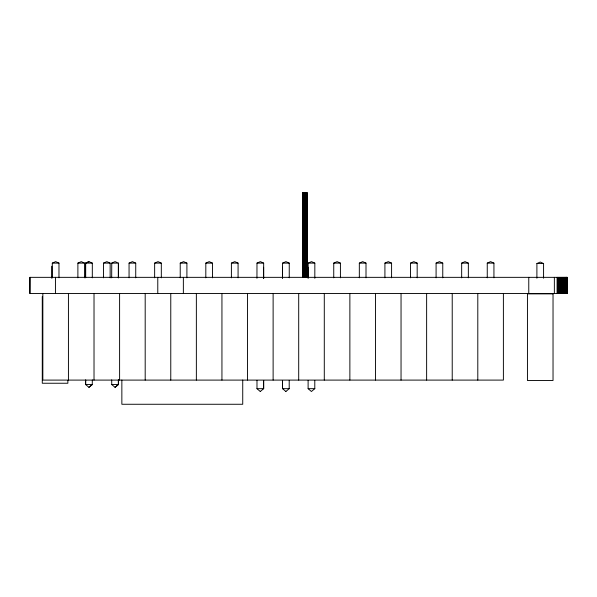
<?xml version="1.0" encoding="UTF-8"?>
<svg xmlns="http://www.w3.org/2000/svg" width="597" height="597" viewBox="0 0 597 597"><rect width="100%" height="100%" fill="white"/><g stroke="black" fill="none" stroke-linecap="round" stroke-linejoin="round"><path stroke-width="0.9" d="M88.931 387.341L92.259 384.513L92.326 379.916M115.027 387.341L118.363 384.513L118.43 379.916M260.262 391.505L263.665 388.669L263.665 380.393M285.844 391.505L289.247 388.669L282.568 388.669L282.53 380.393L282.568 388.669L285.881 391.505M314.791 380.393L314.791 388.669L311.425 391.505L308.112 388.669L308.112 380.393M92.296 277.829L92.326 263.113L88.886 261.628L85.58 263.113L85.617 277.829L85.655 263.113L88.953 261.628M111.684 263.113L115.049 261.628L118.43 263.113L111.751 263.113L111.684 277.829M384.916 277.829L384.916 263.113L388.259 261.628L391.587 263.113L391.587 277.829M410.497 277.829L410.497 263.113L413.84 261.628L417.176 263.113L417.176 277.829M436.086 277.829L436.086 263.113L439.429 261.628L442.765 263.113L442.765 277.829M461.668 277.829L461.668 263.113L465.011 261.628L468.346 263.113L468.346 277.829M487.256 277.829L487.256 263.113L490.6 261.628L493.935 263.113L493.935 277.829M536.897 278.239L536.897 263.523L540.24 262.038L543.576 263.523L543.576 278.239M52.297 277.829L52.297 263.113L55.678 261.628L58.976 263.113L58.976 277.829M77.886 277.829L77.886 263.113L81.259 261.628L84.565 263.113L84.565 277.829M103.468 277.829L103.468 263.113L106.848 261.628L110.146 263.113L110.146 277.829M129.056 277.829L129.056 263.113L132.437 261.628L135.735 263.113L135.735 277.829M154.645 277.829L154.645 263.113L158.018 261.628L161.317 263.113L161.317 277.829M180.227 277.829L180.227 263.113L183.607 261.628L186.906 263.113L186.906 277.829M205.816 277.829L205.816 263.113L209.189 261.628L212.487 263.113L212.487 277.829M231.397 277.829L231.397 263.113L234.778 261.628L238.076 263.113L238.076 277.829M256.949 278.306L256.986 263.113L260.359 261.628L263.665 263.113L263.665 278.306M282.53 267.277L282.53 278.306L282.568 263.113L285.948 261.628L289.247 263.113L289.247 277.829M308.156 277.829L308.156 263.113L311.537 261.628L314.835 263.113L314.828 278.306M333.745 277.829L333.745 263.113L337.118 261.628L340.417 263.113L340.417 277.829M359.327 277.829L359.327 263.113L362.707 261.628L366.006 263.113L366.006 277.829M52.297 263.113L58.976 263.113M77.886 263.113L84.565 263.113M85.655 263.113L92.326 263.113M103.468 263.113L110.146 263.113M129.056 263.113L135.735 263.113M154.645 263.113L161.317 263.113M180.227 263.113L186.906 263.113M205.816 263.113L212.487 263.113M231.397 263.113L238.076 263.113M256.986 263.113L263.665 263.113M282.568 263.113L289.247 263.113M308.156 263.113L314.835 263.113M333.745 263.113L340.417 263.113M359.327 263.113L366.006 263.113M384.916 263.113L391.587 263.113M410.497 263.113L417.176 263.113M436.086 263.113L442.765 263.113M461.668 263.113L468.346 263.113M487.256 263.113L493.935 263.113M536.897 263.523L543.576 263.523M85.655 384.513L85.655 379.916L85.617 384.513L92.326 384.513L88.968 387.341L85.58 384.513M256.986 380.393L256.986 388.669L263.665 388.669M308.149 388.669L314.828 388.669M111.684 384.513L115.094 387.341L118.43 384.513L111.751 384.513L111.684 379.916M256.949 388.669L260.299 391.505M567.06 277.344L567.06 293.463M566.956 277.344L566.956 293.463M566.807 277.344L566.807 293.463M566.613 277.344L566.613 293.463M566.381 277.344L566.381 293.463M566.113 277.344L566.113 293.463M565.799 277.344L565.799 293.463M565.456 277.344L565.456 293.463M565.068 277.344L565.068 293.463M564.65 277.344L564.65 293.463M564.202 277.344L564.202 293.463M563.717 277.344L563.717 293.463M563.21 277.344L563.21 293.463M562.673 277.344L562.673 293.463M562.113 277.344L562.113 293.463M561.531 277.344L561.531 293.463M560.934 277.344L560.934 293.463M560.314 277.344L560.314 293.463M559.688 277.344L559.688 293.463M559.046 277.344L559.046 293.463M558.389 277.344L558.389 293.463M557.732 277.344L557.732 293.463M557.076 277.344L557.076 293.463M554.359 277.344L554.359 293.463M528.77 277.344L528.77 293.463M503.39 293.463L503.39 380.095L42.842 380.095L42.842 293.463M477.801 293.463L477.801 380.095M452.22 293.463L452.22 380.095M426.631 293.463L426.631 380.095M401.042 293.463L401.042 380.095M375.461 293.463L375.461 380.095M349.872 293.463L349.872 380.095M324.29 293.463L324.29 380.095M308.149 267.277L308.112 278.306M307.164 277.605L307.164 192.734L302.627 192.734L302.627 277.605M307.089 192.734L307.089 277.605M306.858 192.734L306.858 277.605M306.5 192.734L306.5 277.605M306.03 192.734L306.03 277.605M305.485 192.734L305.485 277.605M304.895 192.734L304.895 277.605M304.313 192.734L304.313 277.605M303.761 192.734L303.761 277.605M303.291 192.734L303.291 277.605M302.933 192.734L302.933 277.605M302.709 192.734L302.709 277.605M298.701 293.463L298.701 380.095M289.202 380.393L289.202 388.669M273.12 293.463L273.12 380.095M263.62 267.277L263.62 278.306M263.62 380.393L263.62 388.669M247.531 293.463L247.531 380.095M242.733 380.058L242.733 404.266L121.855 404.266L121.855 380.058M221.942 293.463L221.942 380.095M196.361 293.463L196.361 380.095M183.361 277.344L183.361 293.463M170.772 293.463L170.772 380.095M157.78 277.344L157.78 293.463M145.19 293.463L145.19 380.095M119.601 293.463L119.601 380.095M118.363 379.916L118.363 384.513M94.02 293.463L94.02 380.095M68.431 293.463L68.431 380.095M67.857 380.453L67.857 383.244L42.275 383.244L42.275 296.612M55.439 277.344L55.439 293.463M51.73 266.269L51.73 278.224M30.044 277.344L29.94 293.463M567.15 277.344L29.85 277.344L29.872 293.463L567.15 293.463L567.128 277.344M553.031 293.873L527.442 293.873L527.442 380.498L553.031 380.498L553.031 293.873M118.393 277.829L118.393 263.113L118.363 277.829"/></g></svg>
